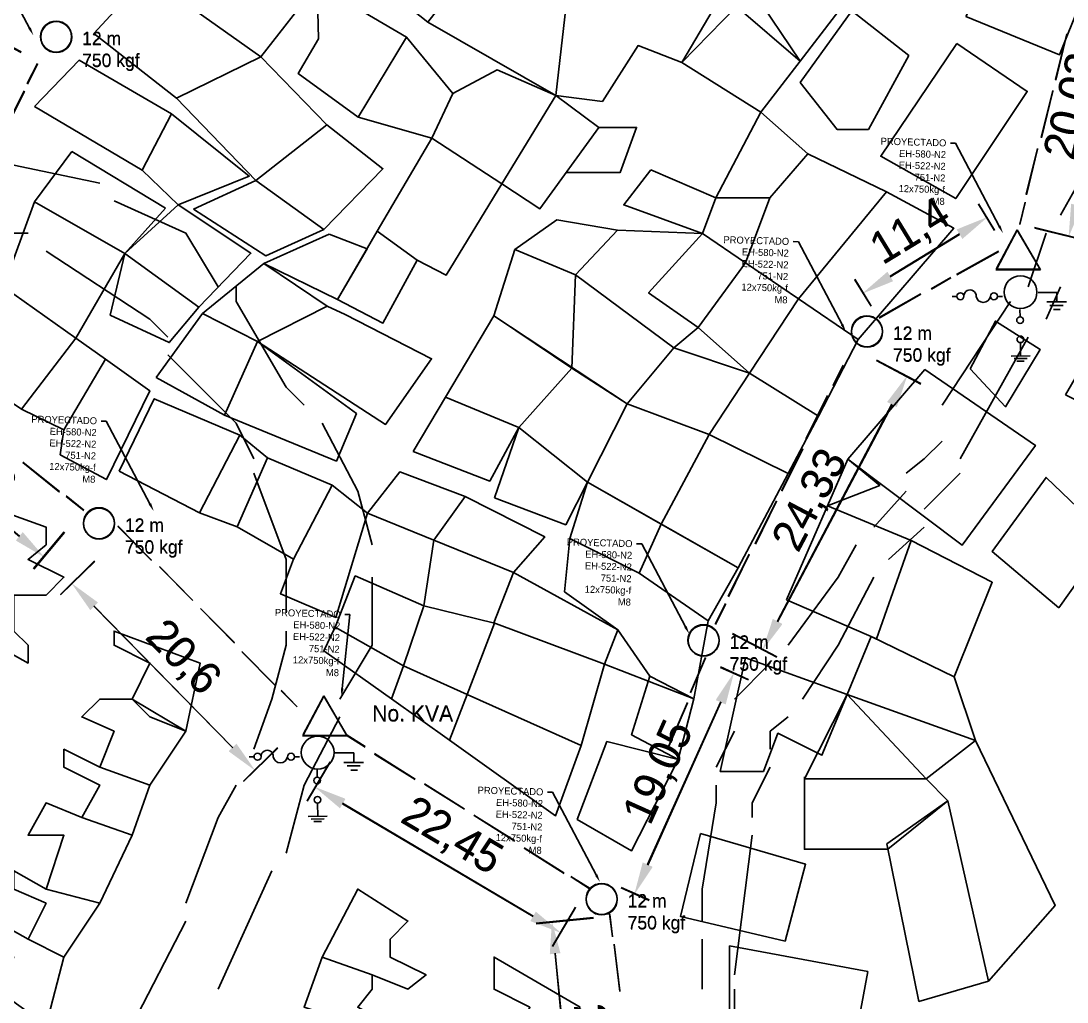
# Model space of a CAD drawing. Header units: millimetres. Extents: x -3588 to 75209, y -3737 to 38254.
# Drawn here: x 6612.4 to 6694.7, y 5811.9 to 5889.1 of the extents above; entities that cross this region are included whole.
import ezdxf
from ezdxf import colors
from ezdxf.entities.mleader import LeaderData, LeaderLine
from ezdxf.math import Vec2, Vec3

# ---------------------------------------------------------------- set-up
doc = ezdxf.new("R2010")
doc.units = ezdxf.units.MM
doc.linetypes.add('CONTINUA', pattern=[0])
doc.layers.add('Mancheta', color=255, linetype='Continuous')
doc.layers.add('P', color=253, linetype='Continuous')
doc.dimstyles.new('ISO-25', dxfattribs={"dimtxt": 2.5, "dimasz": 2.5, "dimexe": 1.25, "dimexo": 0.625, "dimtad": 1, "dimtxsty": 'Standard', "dimcen": 2.5, "dimadec": 0, "dimazin": 0, "dimtfac": 1, "dimtmove": 0, "dimatfit": 3, "dimfxl": 1, "dimarcsym": 0})

# ---------------------------------------------------------------- blocks, each defined once
blk = doc.blocks.new('*D221')
at = {"color": 0, "lineweight": -2, "transparency": 16777216}
for p, q in [((6657.421, 5818.509), (6652.925, 5818.064)), ((6656.069, 5799.001), (6654.415, 5815.7)), ((6659.567, 5796.835), (6655.072, 5796.39))]:
    blk.add_line(p, q, dxfattribs=at)
at = {"color": 0, "transparency": 16777216}
for points in [[(6654.83, 5815.741), (6654.001, 5815.658), (6654.169, 5818.187)], [(6656.484, 5799.042), (6655.654, 5798.96), (6656.315, 5796.513)]]:
    blk.add_solid(points, dxfattribs=at)
at = {"layer": 'Defpoints', "color": 0, "transparency": 16777216}
for p in [(6654.169, 5818.187), (6658.043, 5818.571), (6660.189, 5796.897)]:
    blk.add_point(p, dxfattribs=at)
at = {"color": 0, "transparency": 16777216, "insert": (6657.315, 5807.556), "char_height": 2.5, "attachment_point": 5, "rotation": 275.6555}
blk.add_mtext('21,78', dxfattribs=at)
blk = doc.blocks.new('*D201')
at = {"color": 0, "lineweight": -2, "transparency": 16777216}
for p, q in [((6636.703, 5830.781), (6634.887, 5827.716)), ((6652.69, 5818.618), (6637.675, 5827.517)), ((6656.02, 5819.332), (6654.204, 5816.268))]:
    blk.add_line(p, q, dxfattribs=at)
at = {"color": 0, "transparency": 16777216}
for points in [[(6637.887, 5827.875), (6637.463, 5827.158), (6635.524, 5828.792)], [(6652.903, 5818.976), (6652.478, 5818.259), (6654.841, 5817.343)]]:
    blk.add_solid(points, dxfattribs=at)
at = {"layer": 'Defpoints', "color": 0, "transparency": 16777216}
for p in [(6637.022, 5831.318), (6635.524, 5828.792), (6656.338, 5819.87)]:
    blk.add_point(p, dxfattribs=at)
at = {"color": 0, "transparency": 16777216, "insert": (6646.245, 5824.86), "char_height": 2.5, "attachment_point": 5, "rotation": 329.34584}
blk.add_mtext('22,45', dxfattribs=at)
blk = doc.blocks.new('*D202')
at = {"color": 0, "lineweight": -2, "transparency": 16777216}
for p, q in [((6618.149, 5846.6), (6615.46, 5843.963)), ((6618.103, 5843.053), (6629.023, 5831.917)), ((6632.57, 5831.893), (6629.881, 5829.257))]:
    blk.add_line(p, q, dxfattribs=at)
at = {"color": 0, "transparency": 16777216}
for points in [[(6618.401, 5843.345), (6617.806, 5842.761), (6616.353, 5844.838)], [(6629.321, 5832.209), (6628.726, 5831.625), (6630.773, 5830.132)]]:
    blk.add_solid(points, dxfattribs=at)
at = {"layer": 'Defpoints', "color": 0, "transparency": 16777216}
for p in [(6618.595, 5847.037), (6633.016, 5832.331), (6630.773, 5830.132)]:
    blk.add_point(p, dxfattribs=at)
at = {"color": 0, "transparency": 16777216, "insert": (6625.051, 5838.944), "char_height": 2.5, "attachment_point": 5, "rotation": 314.43855}
blk.add_mtext('20,6', dxfattribs=at)
blk = doc.blocks.new('*D203')
at = {"color": 0, "lineweight": -2, "transparency": 16777216}
for p, q in [((6601.029, 5861.165), (6598.614, 5858.266)), ((6601.335, 5857.626), (6612.228, 5848.554)), ((6615.764, 5848.893), (6613.349, 5845.994))]:
    blk.add_line(p, q, dxfattribs=at)
at = {"color": 0, "transparency": 16777216}
for points in [[(6601.602, 5857.947), (6601.068, 5857.306), (6599.414, 5859.226)], [(6612.495, 5848.875), (6611.961, 5848.234), (6614.149, 5846.955)]]:
    blk.add_solid(points, dxfattribs=at)
at = {"layer": 'Defpoints', "color": 0, "transparency": 16777216}
for p in [(6601.429, 5861.646), (6616.164, 5849.374), (6614.149, 5846.955)]:
    blk.add_point(p, dxfattribs=at)
at = {"color": 0, "transparency": 16777216, "insert": (6608.115, 5854.691), "char_height": 2.5, "attachment_point": 5, "rotation": 320.2117}
blk.add_mtext('19,18', dxfattribs=at)
blk = doc.blocks.new('*D208')
at = {"color": 0, "lineweight": -2, "transparency": 16777216}
for p, q in [((6612.359, 5886.703), (6610.489, 5887.672)), ((6602.018, 5868.601), (6610.449, 5884.877)), ((6601.628, 5865.987), (6599.758, 5866.956))]:
    blk.add_line(p, q, dxfattribs=at)
at = {"color": 0, "transparency": 16777216}
for points in [[(6610.079, 5885.069), (6610.819, 5884.685), (6611.598, 5887.097)], [(6601.648, 5868.793), (6602.387, 5868.409), (6600.868, 5866.381)]]:
    blk.add_solid(points, dxfattribs=at)
at = {"layer": 'Defpoints', "color": 0, "transparency": 16777216}
for p in [(6611.598, 5887.097), (6612.914, 5886.415), (6602.183, 5865.7)]:
    blk.add_point(p, dxfattribs=at)
at = {"color": 0, "transparency": 16777216, "insert": (6604.383, 5877.697), "char_height": 2.5, "attachment_point": 5, "rotation": 62.61553}
blk.add_mtext('23,33', dxfattribs=at)
blk = doc.blocks.new('*D212')
at = {"color": 0, "lineweight": -2, "transparency": 16777216}
for p, q in [((6667.431, 5838.257), (6669.624, 5837.271)), ((6667.459, 5835.503), (6661.698, 5822.685)), ((6659.62, 5820.878), (6661.814, 5819.893))]:
    blk.add_line(p, q, dxfattribs=at)
at = {"color": 0, "transparency": 16777216}
for points in [[(6667.079, 5835.674), (6667.839, 5835.332), (6668.484, 5837.784)], [(6661.318, 5822.856), (6662.078, 5822.515), (6660.673, 5820.405)]]:
    blk.add_solid(points, dxfattribs=at)
at = {"layer": 'Defpoints', "color": 0, "transparency": 16777216}
for p in [(6666.861, 5838.513), (6659.05, 5821.134), (6660.673, 5820.405)]:
    blk.add_point(p, dxfattribs=at)
at = {"color": 0, "transparency": 16777216, "insert": (6662.678, 5829.948), "char_height": 2.5, "attachment_point": 5, "rotation": 65.79988}
blk.add_mtext('19,05', dxfattribs=at)
blk = doc.blocks.new('*D213')
at = {"color": 0, "lineweight": -2, "transparency": 16777216}
for p, q in [((6679.726, 5862.42), (6683.218, 5860.579)), ((6671.932, 5841.846), (6680.947, 5858.95)), ((6668.379, 5840.892), (6671.872, 5839.051))]:
    blk.add_line(p, q, dxfattribs=at)
at = {"color": 0, "transparency": 16777216}
for points in [[(6680.578, 5859.144), (6681.315, 5858.756), (6682.112, 5861.162)], [(6671.563, 5842.04), (6672.3, 5841.651), (6670.766, 5839.634)]]:
    blk.add_solid(points, dxfattribs=at)
at = {"layer": 'Defpoints', "color": 0, "transparency": 16777216}
for p in [(6679.173, 5862.711), (6682.112, 5861.162), (6667.826, 5841.183)]:
    blk.add_point(p, dxfattribs=at)
at = {"color": 0, "transparency": 16777216, "insert": (6674.596, 5851.369), "char_height": 2.5, "attachment_point": 5, "rotation": 62.20801}
blk.add_mtext('24,33', dxfattribs=at)
blk = doc.blocks.new('*D214')
at = {"color": 0, "lineweight": -2, "transparency": 16777216}
for p, q in [((6689.011, 5872.663), (6687.747, 5874.733)), ((6680.804, 5869.029), (6686.265, 5872.364)), ((6679.283, 5866.723), (6678.019, 5868.793))]:
    blk.add_line(p, q, dxfattribs=at)
at = {"color": 0, "transparency": 16777216}
for points in [[(6686.048, 5872.719), (6686.482, 5872.008), (6688.399, 5873.667)], [(6680.587, 5869.385), (6681.021, 5868.674), (6678.671, 5867.726)]]:
    blk.add_solid(points, dxfattribs=at)
at = {"layer": 'Defpoints', "color": 0, "transparency": 16777216}
for p in [(6688.399, 5873.667), (6689.337, 5872.13), (6679.609, 5866.189)]:
    blk.add_point(p, dxfattribs=at)
at = {"color": 0, "transparency": 16777216, "insert": (6682.449, 5872.474), "char_height": 2.5, "attachment_point": 5, "rotation": 31.41037}
blk.add_mtext('11,4', dxfattribs=at)
blk = doc.blocks.new('*D215')
at = {"color": 0, "lineweight": -2, "transparency": 16777216}
for p, q in [((6696.954, 5892.306), (6700.849, 5891.35)), ((6695.459, 5874.636), (6699.039, 5889.22)), ((6692.181, 5872.867), (6696.077, 5871.91))]:
    blk.add_line(p, q, dxfattribs=at)
at = {"color": 0, "transparency": 16777216}
for points in [[(6698.635, 5889.319), (6699.444, 5889.12), (6699.635, 5891.648)], [(6695.055, 5874.736), (6695.864, 5874.537), (6694.863, 5872.208)]]:
    blk.add_solid(points, dxfattribs=at)
at = {"layer": 'Defpoints', "color": 0, "transparency": 16777216}
for p in [(6696.347, 5892.455), (6699.635, 5891.648), (6691.574, 5873.016)]:
    blk.add_point(p, dxfattribs=at)
at = {"color": 0, "transparency": 16777216, "insert": (6695.226, 5882.425), "char_height": 2.5, "attachment_point": 5, "rotation": 76.20738}
blk.add_mtext('20,02', dxfattribs=at)
blk = doc.blocks.new('*D823')
at = {"color": 0, "lineweight": -2, "transparency": 16777216}
for p, q in [((6657.432, 5818.471), (6652.936, 5818.026)), ((6656.08, 5798.963), (6654.427, 5815.661)), ((6659.578, 5796.797), (6655.083, 5796.352))]:
    blk.add_line(p, q, dxfattribs=at)
at = {"color": 0, "transparency": 16777216}
for points in [[(6654.841, 5815.702), (6654.012, 5815.62), (6654.18, 5818.149)], [(6656.495, 5799.004), (6655.666, 5798.922), (6656.327, 5796.475)]]:
    blk.add_solid(points, dxfattribs=at)
at = {"layer": 'Defpoints', "color": 0, "transparency": 16777216}
for p in [(6654.18, 5818.149), (6658.054, 5818.533), (6660.2, 5796.859)]:
    blk.add_point(p, dxfattribs=at)
at = {"color": 0, "transparency": 16777216, "insert": (6657.327, 5807.517), "char_height": 2.5, "attachment_point": 5, "rotation": 275.6555}
blk.add_mtext('21,78', dxfattribs=at)
blk = doc.blocks.new('*D803')
at = {"color": 0, "lineweight": -2, "transparency": 16777216}
for p, q in [((6636.715, 5830.742), (6634.898, 5827.678)), ((6652.701, 5818.58), (6637.686, 5827.479)), ((6656.031, 5819.294), (6654.215, 5816.23))]:
    blk.add_line(p, q, dxfattribs=at)
at = {"color": 0, "transparency": 16777216}
for points in [[(6637.899, 5827.837), (6637.474, 5827.12), (6635.536, 5828.753)], [(6652.914, 5818.938), (6652.489, 5818.221), (6654.852, 5817.305)]]:
    blk.add_solid(points, dxfattribs=at)
at = {"layer": 'Defpoints', "color": 0, "transparency": 16777216}
for p in [(6637.033, 5831.28), (6635.536, 5828.753), (6656.35, 5819.832)]:
    blk.add_point(p, dxfattribs=at)
at = {"color": 0, "transparency": 16777216, "insert": (6646.256, 5824.821), "char_height": 2.5, "attachment_point": 5, "rotation": 329.34584}
blk.add_mtext('22,45', dxfattribs=at)
blk = doc.blocks.new('*D804')
at = {"color": 0, "lineweight": -2, "transparency": 16777216}
for p, q in [((6618.16, 5846.561), (6615.471, 5843.925)), ((6618.114, 5843.015), (6629.034, 5831.879)), ((6632.581, 5831.855), (6629.892, 5829.218))]:
    blk.add_line(p, q, dxfattribs=at)
at = {"color": 0, "transparency": 16777216}
for points in [[(6618.412, 5843.306), (6617.817, 5842.723), (6616.364, 5844.8)], [(6629.332, 5832.17), (6628.737, 5831.587), (6630.785, 5830.094)]]:
    blk.add_solid(points, dxfattribs=at)
at = {"layer": 'Defpoints', "color": 0, "transparency": 16777216}
for p in [(6618.607, 5846.999), (6633.027, 5832.293), (6630.785, 5830.094)]:
    blk.add_point(p, dxfattribs=at)
at = {"color": 0, "transparency": 16777216, "insert": (6625.062, 5838.905), "char_height": 2.5, "attachment_point": 5, "rotation": 314.43855}
blk.add_mtext('20,6', dxfattribs=at)
blk = doc.blocks.new('*D805')
at = {"color": 0, "lineweight": -2, "transparency": 16777216}
for p, q in [((6601.04, 5861.127), (6598.625, 5858.228)), ((6601.346, 5857.588), (6612.239, 5848.516)), ((6615.775, 5848.855), (6613.36, 5845.956))]:
    blk.add_line(p, q, dxfattribs=at)
at = {"color": 0, "transparency": 16777216}
for points in [[(6601.613, 5857.908), (6601.08, 5857.268), (6599.425, 5859.188)], [(6612.506, 5848.836), (6611.973, 5848.196), (6614.16, 5846.916)]]:
    blk.add_solid(points, dxfattribs=at)
at = {"layer": 'Defpoints', "color": 0, "transparency": 16777216}
for p in [(6601.44, 5861.607), (6616.175, 5849.335), (6614.16, 5846.916)]:
    blk.add_point(p, dxfattribs=at)
at = {"color": 0, "transparency": 16777216, "insert": (6608.126, 5854.653), "char_height": 2.5, "attachment_point": 5, "rotation": 320.2117}
blk.add_mtext('19,18', dxfattribs=at)
blk = doc.blocks.new('*D810')
at = {"color": 0, "lineweight": -2, "transparency": 16777216}
for p, q in [((6612.37, 5886.665), (6610.5, 5887.634)), ((6602.029, 5868.563), (6610.46, 5884.839)), ((6601.64, 5865.949), (6599.769, 5866.918))]:
    blk.add_line(p, q, dxfattribs=at)
at = {"color": 0, "transparency": 16777216}
for points in [[(6610.09, 5885.03), (6610.83, 5884.647), (6611.61, 5887.059)], [(6601.659, 5868.754), (6602.399, 5868.371), (6600.879, 5866.343)]]:
    blk.add_solid(points, dxfattribs=at)
at = {"layer": 'Defpoints', "color": 0, "transparency": 16777216}
for p in [(6611.61, 5887.059), (6612.925, 5886.377), (6602.195, 5865.661)]:
    blk.add_point(p, dxfattribs=at)
at = {"color": 0, "transparency": 16777216, "insert": (6604.394, 5877.659), "char_height": 2.5, "attachment_point": 5, "rotation": 62.61553}
blk.add_mtext('23,33', dxfattribs=at)
blk = doc.blocks.new('*D814')
at = {"color": 0, "lineweight": -2, "transparency": 16777216}
for p, q in [((6667.442, 5838.218), (6669.635, 5837.233)), ((6667.47, 5835.465), (6661.709, 5822.647)), ((6659.632, 5820.84), (6661.825, 5819.854))]:
    blk.add_line(p, q, dxfattribs=at)
at = {"color": 0, "transparency": 16777216}
for points in [[(6667.09, 5835.636), (6667.85, 5835.294), (6668.495, 5837.745)], [(6661.329, 5822.818), (6662.09, 5822.476), (6660.685, 5820.367)]]:
    blk.add_solid(points, dxfattribs=at)
at = {"layer": 'Defpoints', "color": 0, "transparency": 16777216}
for p in [(6666.872, 5838.475), (6659.062, 5821.096), (6660.685, 5820.367)]:
    blk.add_point(p, dxfattribs=at)
at = {"color": 0, "transparency": 16777216, "insert": (6662.69, 5829.91), "char_height": 2.5, "attachment_point": 5, "rotation": 65.79988}
blk.add_mtext('19,05', dxfattribs=at)
blk = doc.blocks.new('*D815')
at = {"color": 0, "lineweight": -2, "transparency": 16777216}
for p, q in [((6679.737, 5862.381), (6683.229, 5860.541)), ((6671.943, 5841.807), (6680.958, 5858.912)), ((6668.39, 5840.854), (6671.883, 5839.013))]:
    blk.add_line(p, q, dxfattribs=at)
at = {"color": 0, "transparency": 16777216}
for points in [[(6680.589, 5859.106), (6681.327, 5858.718), (6682.124, 5861.124)], [(6671.574, 5842.002), (6672.311, 5841.613), (6670.777, 5839.596)]]:
    blk.add_solid(points, dxfattribs=at)
at = {"layer": 'Defpoints', "color": 0, "transparency": 16777216}
for p in [(6679.184, 5862.673), (6682.124, 5861.124), (6667.838, 5841.145)]:
    blk.add_point(p, dxfattribs=at)
at = {"color": 0, "transparency": 16777216, "insert": (6674.607, 5851.331), "char_height": 2.5, "attachment_point": 5, "rotation": 62.20801}
blk.add_mtext('24,33', dxfattribs=at)
blk = doc.blocks.new('*D816')
at = {"color": 0, "lineweight": -2, "transparency": 16777216}
for p, q in [((6689.023, 5872.625), (6687.758, 5874.695)), ((6680.815, 5868.991), (6686.276, 5872.325)), ((6679.295, 5866.684), (6678.03, 5868.755))]:
    blk.add_line(p, q, dxfattribs=at)
at = {"color": 0, "transparency": 16777216}
for points in [[(6686.059, 5872.681), (6686.493, 5871.97), (6688.41, 5873.628)], [(6680.598, 5869.346), (6681.033, 5868.635), (6678.682, 5867.688)]]:
    blk.add_solid(points, dxfattribs=at)
at = {"layer": 'Defpoints', "color": 0, "transparency": 16777216}
for p in [(6688.41, 5873.628), (6689.348, 5872.091), (6679.62, 5866.151)]:
    blk.add_point(p, dxfattribs=at)
at = {"color": 0, "transparency": 16777216, "insert": (6682.46, 5872.436), "char_height": 2.5, "attachment_point": 5, "rotation": 31.41037}
blk.add_mtext('11,4', dxfattribs=at)
blk = doc.blocks.new('*D817')
at = {"color": 0, "lineweight": -2, "transparency": 16777216}
for p, q in [((6696.965, 5892.268), (6700.861, 5891.311)), ((6695.471, 5874.598), (6699.051, 5889.181)), ((6692.193, 5872.828), (6696.089, 5871.872))]:
    blk.add_line(p, q, dxfattribs=at)
at = {"color": 0, "transparency": 16777216}
for points in [[(6698.646, 5889.281), (6699.455, 5889.082), (6699.647, 5891.609)], [(6695.066, 5874.697), (6695.875, 5874.499), (6694.875, 5872.17)]]:
    blk.add_solid(points, dxfattribs=at)
at = {"layer": 'Defpoints', "color": 0, "transparency": 16777216}
for p in [(6696.358, 5892.417), (6699.647, 5891.609), (6691.586, 5872.977)]:
    blk.add_point(p, dxfattribs=at)
at = {"color": 0, "transparency": 16777216, "insert": (6695.237, 5882.386), "char_height": 2.5, "attachment_point": 5, "rotation": 76.20738}
blk.add_mtext('20,02', dxfattribs=at)

msp = doc.modelspace()

# ---------------------------------------------------------------- linework, layer by layer
at = {"color": 10}
for p, q in [((6694.709, 5888.128), (6693.827, 5884.526)), ((6694.721, 5888.09), (6693.838, 5884.488)), ((6612.849, 5884.206), (6613.646, 5885.796)), ((6612.86, 5884.167), (6613.658, 5885.758)), ((6610.956, 5880.309), (6612.619, 5883.624)), ((6610.968, 5880.271), (6612.63, 5883.586)), ((6693.603, 5883.65), (6692.703, 5879.978)), ((6693.614, 5883.612), (6692.715, 5879.94)), ((6692.406, 5879.089), (6691.524, 5875.487)), ((6692.417, 5879.05), (6691.535, 5875.448)), ((6691.429, 5874.868), (6691.005, 5873.14)), ((6691.44, 5874.83), (6691.016, 5873.102)), ((6689.18, 5869.642), (6690.806, 5872.697)), ((6689.191, 5869.603), (6690.818, 5872.659)), ((6690.806, 5872.697), (6692.628, 5869.577)), ((6690.818, 5872.659), (6692.639, 5869.538)), ((6686.03, 5869.18), (6689.339, 5871.009)), ((6686.041, 5869.142), (6689.35, 5870.971)), ((6692.628, 5869.577), (6689.127, 5869.577)), ((6692.639, 5869.538), (6689.138, 5869.538)), ((6685.583, 5868.934), (6684.041, 5868.046)), ((6685.594, 5868.896), (6684.052, 5868.008)), ((6683.214, 5867.653), (6679.938, 5865.767)), ((6683.225, 5867.615), (6679.949, 5865.729)), ((6685.675, 5867.446), (6686.06, 5867.446)), ((6689.25, 5867.446), (6689.639, 5867.446)), ((6692.452, 5867.76), (6693.928, 5867.759)), ((6693.928, 5867.759), (6693.929, 5867.024)), ((6693.143, 5867.003), (6694.692, 5867.002)), ((6693.387, 5866.729), (6694.43, 5866.729)), ((6691.025, 5866.406), (6691.031, 5865.829)), ((6693.676, 5866.4), (6694.203, 5866.4)), ((6691.061, 5863.8), (6691.072, 5862.749)), ((6691.818, 5862.757), (6690.324, 5862.741)), ((6691.587, 5862.55), (6690.562, 5862.538)), ((6677.115, 5862.012), (6676.327, 5860.417)), ((6677.126, 5861.974), (6676.338, 5860.379)), ((6691.369, 5862.347), (6690.779, 5862.34)), ((6675.859, 5859.631), (6674.184, 5856.241)), ((6675.87, 5859.593), (6674.195, 5856.203)), ((6673.903, 5855.47), (6672.261, 5852.145)), ((6673.914, 5855.432), (6672.272, 5852.107)), ((6612.491, 5854.384), (6615.388, 5852.069)), ((6612.502, 5854.346), (6615.4, 5852.031)), ((6615.909, 5851.723), (6617.3, 5850.612)), ((6615.921, 5851.685), (6617.311, 5850.574)), ((6671.852, 5851.339), (6670.177, 5847.949)), ((6671.863, 5851.3), (6670.189, 5847.911)), ((6619.979, 5849.364), (6622.634, 5846.673)), ((6619.99, 5849.325), (6622.646, 5846.634)), ((6669.694, 5847.145), (6668.052, 5843.82)), ((6669.706, 5847.107), (6668.063, 5843.782)), ((6623.271, 5846.155), (6625.876, 5843.516)), ((6623.282, 5846.117), (6625.887, 5843.477)), ((6626.505, 5842.866), (6629.161, 5840.175)), ((6626.516, 5842.828), (6629.172, 5840.137)), ((6667.825, 5843.238), (6667.037, 5841.642)), ((6667.836, 5843.199), (6667.048, 5841.604)), ((6629.762, 5839.456), (6632.367, 5836.816)), ((6629.773, 5839.417), (6632.378, 5836.778)), ((6666.252, 5838.999), (6665.075, 5836.241)), ((6666.263, 5838.961), (6665.087, 5836.203)), ((6632.844, 5836.411), (6634.093, 5835.145)), ((6632.855, 5836.373), (6634.105, 5835.106)), ((6634.576, 5832.927), (6636.202, 5835.983)), ((6634.587, 5832.889), (6636.213, 5835.944)), ((6636.202, 5835.983), (6638.024, 5832.862)), ((6636.213, 5835.944), (6638.035, 5832.824)), ((6664.837, 5835.456), (6663.376, 5832.047)), ((6664.848, 5835.418), (6663.387, 5832.009)), ((6638.024, 5832.862), (6634.523, 5832.862)), ((6638.035, 5832.824), (6634.534, 5832.824)), ((6637.955, 5832.923), (6639.46, 5831.974)), ((6637.966, 5832.885), (6639.471, 5831.936)), ((6630.324, 5831.176), (6630.709, 5831.176)), ((6633.899, 5831.176), (6634.287, 5831.176)), ((6637.1, 5831.49), (6638.577, 5831.489)), ((6638.577, 5831.489), (6638.578, 5830.754)), ((6640.194, 5831.427), (6643.392, 5829.412)), ((6640.205, 5831.389), (6643.403, 5829.374)), ((6637.791, 5830.733), (6639.34, 5830.732)), ((6638.035, 5830.459), (6639.079, 5830.459)), ((6635.674, 5830.136), (6635.68, 5829.559)), ((6638.325, 5830.13), (6638.852, 5830.13)), ((6644.13, 5829.053), (6647.268, 5827.076)), ((6644.141, 5829.015), (6647.279, 5827.038)), ((6635.71, 5827.53), (6635.721, 5826.48)), ((6636.467, 5826.488), (6634.972, 5826.471)), ((6636.236, 5826.28), (6635.211, 5826.269)), ((6648.028, 5826.586), (6651.227, 5824.571)), ((6648.039, 5826.548), (6651.238, 5824.533)), ((6636.018, 5826.077), (6635.427, 5826.071)), ((6651.976, 5824.008), (6655.114, 5822.03)), ((6651.987, 5823.969), (6655.125, 5821.992)), ((6655.67, 5821.745), (6657.175, 5820.796)), ((6655.681, 5821.706), (6657.187, 5820.758)), ((6658.931, 5817.028), (6658.713, 5818.793)), ((6658.942, 5816.989), (6658.724, 5818.755)), ((6659.516, 5812.735), (6659.062, 5816.416)), ((6659.527, 5812.697), (6659.073, 5816.378))]:
    msp.add_line(p, q, dxfattribs=at)
at = {"color": 3}
for p, q in [((6613.425, 5874.902), (6616.365, 5878.862)), ((6616.365, 5878.862), (6623.737, 5874.391)), ((6623.737, 5874.391), (6620.541, 5870.815)), ((6622.994, 5861.043), (6626.661, 5866.082)), ((6630.976, 5863.886), (6628.391, 5858.09)), ((6628.391, 5858.09), (6622.994, 5861.043))]:
    msp.add_line(p, q, dxfattribs=at)
for p, q in [((6620.541, 5870.815), (6613.425, 5874.902)), ((6626.661, 5866.082), (6630.976, 5863.886))]:
    msp.add_line(p, q)
for points in [[(6642.521, 5895.787), (6640.249, 5892.344), (6644.399, 5889.056), (6650.342, 5896.679), (6645.13, 5899.74)], [(6622.272, 5892.683), (6631.239, 5886.302), (6635.68, 5892.007), (6626.121, 5897.628), (6622.272, 5892.683)], [(6618.085, 5888.161), (6624.598, 5883.048), (6631.239, 5886.302), (6622.272, 5892.683), (6618.085, 5888.161)], [(6635.68, 5892.007), (6642.715, 5887.871), (6638.914, 5881.554), (6634.196, 5884.994), (6635.79, 5887.733), (6635.68, 5892.007)], [(6631.239, 5886.302), (6636.447, 5880.953), (6630.839, 5876.573), (6624.598, 5883.048)], [(6613.432, 5882.414), (6616.943, 5886.048), (6624.218, 5881.822), (6621.891, 5877.384), (6613.432, 5882.414)], [(6624.218, 5881.822), (6630.336, 5876.924), (6624.723, 5874.648), (6621.891, 5877.384)], [(6636.447, 5880.953), (6640.855, 5877.501), (6636.203, 5872.722)], [(6625.947, 5874.318), (6630.839, 5876.573), (6636.203, 5872.722), (6631.628, 5870.627), (6625.947, 5874.318)], [(6610.975, 5868.206), (6613.425, 5874.902), (6620.541, 5870.815), (6616.686, 5864.146), (6610.975, 5868.206), (6606.582, 5862.5), (6612.403, 5858.55), (6616.686, 5864.146)], [(6624.723, 5874.648), (6630.462, 5870.842), (6626.355, 5866.59), (6620.541, 5870.815), (6624.723, 5874.648)], [(6619.37, 5865.969), (6624.027, 5863.798), (6626.355, 5866.59), (6620.541, 5870.815), (6619.37, 5865.969)], [(6631.481, 5870.038), (6636.47, 5866.662), (6630.976, 5863.886), (6626.661, 5866.082), (6631.481, 5870.038)], [(6616.686, 5864.146), (6619.021, 5862.486), (6615.736, 5856.925), (6612.403, 5858.55)], [(6619.021, 5862.486), (6622.496, 5860.016), (6619.091, 5853.006), (6615.431, 5854.966), (6615.736, 5856.925)]]:
    msp.add_lwpolyline(points, dxfattribs=at)
at = {"color": 5}
for points in [[(6674.781, 5897.053), (6679.008, 5892.918), (6673.724, 5885.967), (6669.97, 5891.568), (6674.781, 5897.053)], [(6650.342, 5896.679), (6655.495, 5892.262), (6654.485, 5883.268), (6644.399, 5889.056)], [(6655.495, 5892.262), (6658.139, 5896.173), (6667.208, 5890.63), (6664.391, 5885.879), (6660.956, 5887.199), (6658.139, 5882.8), (6654.485, 5883.268)], [(6668.705, 5890.278), (6673.724, 5885.967), (6670.616, 5881.968), (6664.391, 5885.879), (6668.705, 5890.278)], [(6642.715, 5887.871), (6646.376, 5883.424), (6644.7, 5879.911), (6638.914, 5881.554)], [(6650.233, 5876.302), (6654.485, 5883.268), (6649.86, 5885.28), (6646.376, 5883.424)], [(6650.233, 5876.302), (6653.223, 5874.352), (6657.872, 5880.755), (6654.485, 5883.268)], [(6667.071, 5875.199), (6671.325, 5875.199), (6674.318, 5878.662), (6670.616, 5881.968), (6667.071, 5875.199)], [(6657.872, 5880.755), (6660.83, 5880.755), (6659.532, 5877.2), (6655.291, 5877.2)], [(6640.417, 5872.576), (6644.7, 5879.911), (6650.233, 5876.302), (6645.837, 5869.102), (6643.555, 5870.302)], [(6674.318, 5878.662), (6680.513, 5875.667), (6673.591, 5867.241), (6669.401, 5870.098), (6671.325, 5875.199)], [(6661.951, 5877.403), (6659.824, 5874.648), (6666.025, 5872.4), (6667.071, 5875.199), (6661.951, 5877.403)], [(6680.513, 5875.667), (6685.808, 5872.805), (6678.279, 5864.045)], [(6651.253, 5871.126), (6654.562, 5873.461), (6659.343, 5872.659)], [(6636.632, 5872.352), (6631.481, 5870.038), (6637.28, 5867.201), (6639.608, 5871.189), (6636.632, 5872.352)], [(6640.417, 5872.576), (6643.555, 5870.302), (6640.865, 5865.341), (6637.28, 5867.201), (6640.417, 5872.576)], [(6649.595, 5865.913), (6651.253, 5871.126), (6656.014, 5869.153), (6655.748, 5861.79), (6660.097, 5858.975), (6663.764, 5863.382), (6656.014, 5869.153), (6663.764, 5863.382), (6669.732, 5861.395), (6666.549, 5856.572), (6672.772, 5853.499), (6675.158, 5858.018), (6669.732, 5861.395), (6673.591, 5867.241), (6678.279, 5864.045), (6675.158, 5858.018), (6669.732, 5861.395), (6673.591, 5867.241), (6669.401, 5870.098), (6665.68, 5865.002), (6669.732, 5861.395), (6665.68, 5865.002), (6669.401, 5870.098), (6666.025, 5872.4), (6661.774, 5867.726), (6665.68, 5865.002), (6663.764, 5863.382), (6656.014, 5869.153), (6659.343, 5872.659), (6666.025, 5872.4)], [(6637.885, 5866.005), (6644.695, 5862.528), (6641.066, 5857.363), (6630.976, 5863.886), (6636.47, 5866.662), (6637.885, 5866.005)], [(6649.883, 5865.72), (6655.748, 5861.79), (6651.554, 5857.115), (6645.788, 5859.499), (6649.595, 5865.913), (6660.097, 5858.975)], [(6628.391, 5858.09), (6637.198, 5854.475), (6638.772, 5858.211), (6630.976, 5863.886)], [(6620.097, 5853.664), (6626.423, 5850.397), (6629.602, 5856.505), (6622.847, 5859.375), (6620.097, 5853.664)], [(6643.253, 5855.228), (6649.268, 5852.893), (6651.554, 5857.115), (6645.788, 5859.499), (6643.253, 5855.228)], [(6626.423, 5850.397), (6629.384, 5849.291), (6631.766, 5854.731), (6629.602, 5856.505)], [(6631.766, 5854.731), (6636.87, 5852.578), (6633.808, 5846.741), (6629.384, 5849.291)], [(6639.649, 5850.368), (6642.197, 5853.632), (6647.343, 5851.666), (6644.871, 5848.238)], [(6633.808, 5846.741), (6632.787, 5844.021), (6637.154, 5842.151), (6639.649, 5850.368), (6636.87, 5852.578)], [(6647.343, 5851.666), (6653.599, 5848.49), (6651.145, 5845.68)], [(6639.649, 5850.368), (6644.871, 5848.238), (6644.094, 5843.076)], [(6644.871, 5848.238), (6651.145, 5845.68), (6649.589, 5841.718)], [(6637.099, 5841.378), (6642.48, 5838.35), (6644.094, 5843.076), (6638.685, 5845.425), (6637.099, 5841.378)], [(6642.48, 5838.35), (6647.493, 5836.086), (6649.658, 5841.692), (6644.094, 5843.076)], [(6637.099, 5841.378), (6636.204, 5839.518), (6641.533, 5835.727), (6642.48, 5838.35), (6641.533, 5835.727), (6646.1, 5832.479), (6647.493, 5836.086), (6646.1, 5832.479), (6654.461, 5826.531), (6656.471, 5832.068)]]:
    msp.add_lwpolyline(points, dxfattribs=at)
at = {"color": 4}
for points in [[(6686.772, 5889.49), (6694.132, 5886.464), (6697.393, 5894.61), (6691.104, 5897.635), (6686.772, 5889.49)], [(6673.724, 5884.295), (6676.63, 5880.6), (6679.096, 5880.6), (6682.266, 5886.407), (6677.775, 5889.926), (6673.724, 5884.295)], [(6686.052, 5887.375), (6680.064, 5878.489), (6685.964, 5875.145), (6691.6, 5883.592), (6686.052, 5887.375)], [(6666.549, 5856.572), (6672.772, 5853.499), (6668.84, 5846.054), (6656.961, 5852.806), (6660.097, 5858.975), (6666.549, 5856.572)], [(6649.653, 5851.58), (6655.254, 5849.448), (6656.961, 5852.806), (6651.554, 5857.115), (6649.653, 5851.58)], [(6662.774, 5849.501), (6666.549, 5856.572)], [(6655.574, 5848.382), (6656.961, 5852.806), (6662.774, 5849.501), (6661.05, 5845.633), (6655.574, 5848.382)], [(6662.774, 5849.501), (6668.84, 5846.054), (6666.463, 5841.887)], [(6655.574, 5848.382), (6655.15, 5844.172), (6659.35, 5841.181), (6661.891, 5837.532)], [(6651.145, 5845.68), (6659.35, 5841.181), (6658.312, 5838.463)], [(6661.05, 5845.633), (6666.463, 5841.887), (6665.343, 5835.734), (6658.312, 5838.463)], [(6647.493, 5836.086), (6656.471, 5832.068), (6658.312, 5838.463), (6649.589, 5841.718)], [(6661.891, 5837.532), (6660.445, 5832.904), (6664.104, 5830.951), (6665.343, 5835.734), (6661.891, 5837.532)], [(6658.485, 5832.373), (6656.163, 5826.235), (6660.433, 5823.765), (6664.104, 5830.951), (6658.485, 5832.373)]]:
    msp.add_lwpolyline(points, dxfattribs=at)
at = {"color": 200}
for points in [[(6694.6, 5859.686), (6698.285, 5866.026), (6705.04, 5862.652), (6702.276, 5855.902), (6694.6, 5859.686)], [(6687.091, 5861.743), (6689.091, 5865.5), (6692.612, 5863.262), (6689.892, 5858.745), (6687.091, 5861.743)], [(6677.46, 5854.63), (6686.466, 5847.837), (6692.246, 5855.706), (6683.544, 5861.672), (6677.46, 5854.63)], [(6694.085, 5842.909), (6698.017, 5848.451), (6693.076, 5853.186), (6688.841, 5847.343), (6694.085, 5842.909)], [(6672.632, 5843.534), (6679.728, 5840.472), (6682.47, 5848.208), (6675.857, 5850.948), (6672.632, 5843.534)], [(6685.851, 5837.466), (6688.841, 5844.924), (6682.47, 5848.208)], [(6687.518, 5832.462), (6677.407, 5836.092), (6679.296, 5840.659), (6685.851, 5837.466), (6687.518, 5832.462)], [(6669.409, 5838.969), (6667.425, 5830.018), (6670.817, 5830.018), (6671.968, 5833.023), (6675.424, 5831.297), (6677.407, 5836.092), (6669.409, 5838.969)], [(6674.056, 5829.603), (6674.056, 5823.884), (6680.617, 5823.884), (6685.338, 5827.715), (6683.649, 5829.442), (6674.056, 5829.442), (6677.407, 5836.092), (6683.649, 5829.442), (6687.518, 5832.462), (6693.796, 5819.455), (6688.543, 5813.503)], [(6680.53, 5824.312), (6683.067, 5811.902), (6688.543, 5813.503), (6685.338, 5827.715), (6680.53, 5824.312)], [(6665.86, 5825.136), (6674.144, 5822.713), (6672.528, 5816.657), (6664.291, 5818.601), (6665.86, 5825.136)], [(6668.149, 5816.269), (6679.034, 5814.249), (6678.155, 5809.45), (6668.142, 5811.005), (6668.149, 5816.269)]]:
    msp.add_lwpolyline(points, dxfattribs=at)
msp.add_lwpolyline([(6675.857, 5850.948), (6677.46, 5854.63), (6679.987, 5852.533), (6675.857, 5850.948)])
at = {"color": 10}
for centre, radius in [((6615.121, 5887.912), 1.222), ((6615.132, 5887.873), 1.222), ((6691.07, 5867.775), 1.294), ((6686.336, 5867.453), 0.276), ((6688.974, 5867.449), 0.276), ((6678.973, 5864.698), 1.222), ((6678.984, 5864.66), 1.222), ((6691.031, 5865.565), 0.263), ((6691.055, 5864.059), 0.26), ((6618.493, 5849.576), 1.222), ((6618.504, 5849.538), 1.222), ((6666.105, 5840.36), 1.222), ((6666.116, 5840.322), 1.222), ((6635.719, 5831.505), 1.294), ((6630.985, 5831.183), 0.276), ((6633.623, 5831.179), 0.276), ((6635.68, 5829.296), 0.263), ((6635.704, 5827.79), 0.26), ((6658.077, 5819.976), 1.222), ((6658.088, 5819.938), 1.222)]:
    msp.add_circle(centre, radius, dxfattribs=at)
for centre, radius, start, end in [((6687.093, 5867.474), 0.481, 356.0473, 179.98075), ((6688.135, 5867.54), 0.571, 190.00363, 350.3175), ((6631.741, 5831.205), 0.481, 356.0473, 179.98075), ((6632.783, 5831.271), 0.571, 190.00363, 350.3175)]:
    msp.add_arc(centre, radius, start, end, dxfattribs=at)
at = {"layer": 'P'}
for points in [[(6618.556, 5876.367), (6611.786, 5877.791), (6607.561, 5879.2)], [(6694.221, 5873.839), (6695.629, 5876.367)], [(6627.886, 5868.189), (6625.341, 5872.414), (6619.692, 5874.959)], [(6612.922, 5872.414), (6603.608, 5872.414)], [(6691.676, 5868.189), (6693.085, 5872.414)], [(6623.933, 5864.236), (6622.508, 5865.645), (6614.331, 5871.006)], [(6634.655, 5858.875), (6633.247, 5860.283), (6629.294, 5867.053), (6629.294, 5868.189)], [(6694.221, 5868.189), (6693.085, 5865.645)], [(6684.907, 5858.875), (6690.268, 5867.053)], [(6691.676, 5864.236), (6686.315, 5854.634)], [(6630.702, 5854.634), (6629.294, 5857.467), (6623.933, 5862.828)], [(6640.017, 5847.865), (6638.88, 5852.089), (6636.064, 5857.467)], [(6682.074, 5853.514), (6683.483, 5854.634), (6684.907, 5856.042)], [(6633.247, 5842.503), (6633.247, 5846.728), (6630.702, 5853.514)], [(6686.315, 5853.514), (6683.483, 5850.681)], [(6679.53, 5849.273), (6682.074, 5852.089)], [(6614.331, 5847.865), (6612.922, 5846.728), (6615.739, 5845.32), (6614.331, 5843.912), (6611.786, 5843.912), (6608.969, 5846.728), (6610.378, 5850.681), (6614.331, 5849.273), (6614.331, 5847.865)], [(6683.483, 5849.273), (6680.666, 5846.728)], [(6672.76, 5839.959), (6676.713, 5845.32), (6678.121, 5847.865)], [(6611.786, 5842.503), (6611.786, 5841.079), (6612.922, 5839.959), (6612.922, 5838.55), (6610.378, 5839.959), (6606.137, 5841.079), (6608.969, 5846.728), (6611.786, 5843.912), (6611.786, 5842.503)], [(6637.472, 5835.718), (6640.017, 5839.959), (6640.017, 5845.32)], [(6679.53, 5845.32), (6676.713, 5839.959), (6673.896, 5835.718)], [(6622.508, 5834.309), (6621.1, 5835.718), (6622.508, 5838.55), (6619.692, 5839.959), (6619.692, 5841.079), (6626.461, 5838.55), (6625.341, 5833.189), (6622.508, 5834.309)], [(6630.702, 5831.765), (6632.111, 5835.718), (6633.247, 5839.959), (6633.247, 5841.079)], [(6668.535, 5835.718), (6671.352, 5838.55)], [(6621.1, 5835.718), (6625.341, 5833.189), (6622.508, 5828.948), (6618.556, 5830.356), (6619.692, 5833.189), (6617.147, 5834.309), (6618.556, 5835.718), (6621.1, 5835.718)], [(6633.247, 5823.587), (6634.655, 5828.948), (6637.472, 5834.309)], [(6672.76, 5834.309), (6671.352, 5833.189), (6671.352, 5831.765)], [(6667.111, 5830.356), (6668.535, 5833.189)], [(6618.556, 5830.356), (6622.508, 5828.948), (6621.1, 5824.995), (6617.147, 5826.404), (6618.556, 5828.948), (6615.739, 5830.356), (6615.739, 5831.765), (6618.556, 5830.356)], [(6671.352, 5830.356), (6669.943, 5827.54), (6669.943, 5826.404)], [(6625.341, 5819.634), (6627.886, 5826.404), (6629.294, 5828.948)], [(6665.991, 5818.226), (6665.991, 5820.754), (6667.111, 5827.54), (6667.111, 5828.948)], [(6617.147, 5826.404), (6621.1, 5824.995), (6618.556, 5819.634), (6614.331, 5820.754), (6615.739, 5824.995), (6612.922, 5824.995), (6614.331, 5827.54), (6617.147, 5826.404)], [(6669.943, 5824.995), (6668.535, 5813.985)], [(6614.331, 5820.754), (6618.556, 5819.634), (6615.739, 5815.393), (6612.922, 5816.817), (6614.331, 5819.634), (6611.786, 5820.754), (6611.786, 5822.179), (6614.331, 5820.754)], [(6627.886, 5812.864), (6632.111, 5822.179)], [(6641.425, 5816.817), (6641.425, 5815.393), (6644.257, 5813.985), (6642.833, 5812.864), (6640.017, 5813.985), (6636.064, 5815.393), (6638.88, 5820.754), (6642.833, 5818.226), (6641.425, 5816.817)], [(6612.922, 5816.817), (6615.739, 5815.393), (6614.331, 5810.032), (6610.378, 5812.864), (6611.786, 5815.393), (6608.969, 5816.817), (6610.378, 5818.226), (6612.922, 5816.817)], [(6619.692, 5808.623), (6621.1, 5810.032), (6625.341, 5818.226)], [(6665.991, 5812.864), (6665.991, 5816.817)], [(6640.017, 5812.864), (6638.88, 5811.44), (6641.425, 5810.032), (6640.017, 5808.623), (6638.88, 5810.032), (6634.655, 5811.44), (6636.064, 5815.393), (6640.017, 5813.985), (6640.017, 5812.864)], [(6654.98, 5810.032), (6654.98, 5807.215), (6651.027, 5808.623), (6652.435, 5811.44), (6649.619, 5812.864), (6649.619, 5815.393), (6656.388, 5811.44), (6654.98, 5810.032)], [(6668.535, 5812.864), (6668.535, 5808.623)]]:
    msp.add_lwpolyline(points, dxfattribs=at)

# ---------------------------------------------------------------- texts
at = {"color": 10, "attachment_point": 1}
for s, width, gutter_width, insert, char_height in [('12 m^J750 kgf ', 21.10344, 5.166, (6617.168, 5888.296), 1.03321), ('12 m^J750 kgf ', 21.10344, 5.166, (6617.18, 5888.258), 1.03321), ('12 m^J750 kgf ', 21.10344, 5.166, (6681.021, 5865.083), 1.03321), ('12 m^J750 kgf ', 21.10344, 5.166, (6681.032, 5865.044), 1.03321), ('12 m^J750 kgf ', 21.10344, 5.166, (6620.54, 5849.96), 1.03321), ('12 m^J750 kgf ', 21.10344, 5.166, (6620.552, 5849.922), 1.03321), ('12 m^J750 kgf ', 21.10344, 5.166, (6668.153, 5840.745), 1.03321), ('12 m^J750 kgf ', 21.10344, 5.166, (6668.164, 5840.706), 1.03321), ('No. KVA', 17.75852, 6.215, (6640.01, 5835.228), 1.243), ('No. KVA', 17.75852, 6.215, (6640.021, 5835.19), 1.243), ('12 m^J750 kgf ', 21.10344, 5.166, (6660.125, 5820.36), 1.03321), ('12 m^J750 kgf ', 21.10344, 5.166, (6660.136, 5820.322), 1.03321)]:
    msp.add_mtext_dynamic_manual_height_columns(s, width=width, gutter_width=gutter_width, heights=[0], dxfattribs=dict(at, insert=insert, char_height=char_height))

# ---------------------------------------------------------------- dimensions: what is measured, and where the dimension line sits
at = {"color": 1}
for p1, p2, distance, picture, middle in [((6691.574, 5873.016), (6696.347, 5892.455), -3.387, '*D215', (6695.226, 5882.425)), ((6691.586, 5872.977), (6696.358, 5892.417), -3.387, '*D817', (6695.237, 5882.386)), ((6602.183, 5865.7), (6612.914, 5886.415), 1.482, '*D208', (6604.383, 5877.697)), ((6602.195, 5865.661), (6612.925, 5886.377), 1.482, '*D810', (6604.394, 5877.659)), ((6679.609, 5866.189), (6689.337, 5872.13), 1.801, '*D214', (6682.449, 5872.474)), ((6679.62, 5866.151), (6689.348, 5872.091), 1.801, '*D816', (6682.46, 5872.436)), ((6667.82626, 5841.18335), (6679.17276, 5862.71118), -3.3229, '*D213', (6674.59609, 5851.3693)), ((6667.838, 5841.145), (6679.184, 5862.673), -3.323, '*D815', (6674.607, 5851.331)), ((6601.429, 5861.646), (6616.164, 5849.374), -3.148, '*D203', (6608.115, 5854.691)), ((6601.44, 5861.607), (6616.175, 5849.335), -3.148, '*D805', (6608.126, 5854.653)), ((6618.595, 5847.037), (6633.016, 5832.331), -3.141, '*D202', (6625.051, 5838.944)), ((6618.607, 5846.999), (6633.027, 5832.293), -3.141, '*D804', (6625.062, 5838.905)), ((6666.861, 5838.513), (6659.05, 5821.134), 1.779, '*D212', (6662.678, 5829.948)), ((6666.872, 5838.475), (6659.062, 5821.096), 1.779, '*D814', (6662.69, 5829.91)), ((6656.338, 5819.87), (6637.022, 5831.318), 2.937, '*D201', (6646.245, 5824.86)), ((6656.35, 5819.832), (6637.033, 5831.28), 2.937, '*D803', (6646.256, 5824.821)), ((6660.189, 5796.897), (6658.043, 5818.571), 3.893, '*D221', (6657.315, 5807.556)), ((6660.2, 5796.859), (6658.054, 5818.533), 3.893, '*D823', (6657.327, 5807.517))]:
    dim = msp.add_aligned_dim(p1=p1, p2=p2, distance=distance, dimstyle='ISO-25', dxfattribs=at)
    dim.commit()
    dim.dimension.update_dxf_attribs({"geometry": picture, "text_midpoint": middle})

# ---------------------------------------------------------------- leaders
at = {"layer": 'Mancheta', "color": 1, "linetype": 'CONTINUA'}
ml = msp.add_multileader_mtext('Standard', dxfattribs=at)
ml.set_content('PROYECTADO\\PEH-580-N2\\PEH-522-N2\\P751-N2    \\P12x750kg-f\\PM8', color=1)
ml.set_leader_properties()
ml.build(insert=Vec2(0, 0))
ml.multileader.update_dxf_attribs({"arrow_head_size": 0.648})
ctx = ml.context
ctx.base_point, ctx.char_height, ctx.arrow_head_size, ctx.landing_gap_size, ctx.plane_origin, ctx.plane_x_axis, ctx.plane_y_axis = Vec3(6603.2, 5895.275), 0.5529, 0.648, 0.324, Vec3(6611.033, 5903.862), Vec3(0.999611, -0.027885), Vec3(0.027885, 0.999611)
ctx.text_align_type = 2
notes = []
notes.append((ctx, [(0, (1, 1, 0), (6609.591, 5895.096), (-0.999611, 0.027885), 0.401, [(0, [(6613.334, 5888.007)], 0, [])])]))
ctx.mtext.insert, ctx.mtext.text_direction, ctx.mtext.rotation, ctx.mtext.width, ctx.mtext.alignment, ctx.mtext.flow_direction = Vec3(6608.874, 5895.398), Vec3(0.999611, -0.027885), 6.255297, 5.37864, 3, 5
ml = msp.add_multileader_mtext('Standard', dxfattribs=at)
ml.set_content('PROYECTADO\\PEH-580-N2\\PEH-522-N2\\P751-N2    \\P12x750kg-f\\PM8', color=1)
ml.set_leader_properties()
ml.build(insert=Vec2(0, 0))
ml.multileader.update_dxf_attribs({"arrow_head_size": 0.648})
ctx = ml.context
ctx.base_point, ctx.char_height, ctx.arrow_head_size, ctx.landing_gap_size, ctx.plane_origin, ctx.plane_x_axis, ctx.plane_y_axis = Vec3(6679.562, 5879.682), 0.5529, 0.648, 0.324, Vec3(6687.395, 5888.269), Vec3(0.999611, -0.027885), Vec3(0.027885, 0.999611)
ctx.text_align_type = 2
notes.append((ctx, [(0, (1, 1, 0), (6685.954, 5879.503), (-0.999611, 0.027885), 0.401, [(0, [(6689.697, 5872.414)], 0, [])])]))
ctx.mtext.insert, ctx.mtext.text_direction, ctx.mtext.rotation, ctx.mtext.width, ctx.mtext.alignment, ctx.mtext.flow_direction = Vec3(6685.236, 5879.805), Vec3(0.999611, -0.027885), 6.255297, 5.37864, 3, 5
ml = msp.add_multileader_mtext('Standard', dxfattribs=at)
ml.set_content('PROYECTADO\\PEH-580-N2\\PEH-522-N2\\P751-N2    \\P12x750kg-f\\PM8', color=1)
ml.set_leader_properties()
ml.build(insert=Vec2(0, 0))
ml.multileader.update_dxf_attribs({"arrow_head_size": 0.648})
ctx = ml.context
ctx.base_point, ctx.char_height, ctx.arrow_head_size, ctx.landing_gap_size, ctx.plane_origin, ctx.plane_x_axis, ctx.plane_y_axis = Vec3(6667.183, 5871.923), 0.5529, 0.648, 0.324, Vec3(6675.017, 5880.51), Vec3(0.999611, -0.027885), Vec3(0.027885, 0.999611)
ctx.text_align_type = 2
notes.append((ctx, [(0, (1, 1, 0), (6673.575, 5871.744), (-0.999611, 0.027885), 0.401, [(0, [(6677.318, 5864.655)], 0, [])])]))
ctx.mtext.insert, ctx.mtext.text_direction, ctx.mtext.rotation, ctx.mtext.width, ctx.mtext.alignment, ctx.mtext.flow_direction = Vec3(6672.858, 5872.046), Vec3(0.999611, -0.027885), 6.255297, 5.37864, 3, 5
ml = msp.add_multileader_mtext('Standard', dxfattribs=at)
ml.set_content('PROYECTADO\\PEH-580-N2\\PEH-522-N2\\P751-N2    \\P12x750kg-f\\PM8', color=1)
ml.set_leader_properties()
ml.build(insert=Vec2(0, 0))
ml.multileader.update_dxf_attribs({"arrow_head_size": 0.648})
ctx = ml.context
ctx.base_point, ctx.char_height, ctx.arrow_head_size, ctx.landing_gap_size, ctx.plane_origin, ctx.plane_x_axis, ctx.plane_y_axis = Vec3(6612.678, 5857.792), 0.5529, 0.648, 0.324, Vec3(6620.512, 5866.379), Vec3(0.999611, -0.027885), Vec3(0.027885, 0.999611)
ctx.text_align_type = 2
notes.append((ctx, [(0, (1, 1, 0), (6619.07, 5857.613), (-0.999611, 0.027885), 0.401, [(0, [(6622.813, 5850.524)], 0, [])])]))
ctx.mtext.insert, ctx.mtext.text_direction, ctx.mtext.rotation, ctx.mtext.width, ctx.mtext.alignment, ctx.mtext.flow_direction = Vec3(6618.352, 5857.915), Vec3(0.999611, -0.027885), 6.255297, 5.37864, 3, 5
ml = msp.add_multileader_mtext('Standard', dxfattribs=at)
ml.set_content('PROYECTADO\\PEH-580-N2\\PEH-522-N2\\P751-N2    \\P12x750kg-f\\PM8', color=1)
ml.set_leader_properties()
ml.build(insert=Vec2(0, 0))
ml.multileader.update_dxf_attribs({"arrow_head_size": 0.648})
ctx = ml.context
ctx.base_point, ctx.char_height, ctx.arrow_head_size, ctx.landing_gap_size, ctx.plane_origin, ctx.plane_x_axis, ctx.plane_y_axis = Vec3(6654.846, 5848.116), 0.5529, 0.648, 0.324, Vec3(6662.68, 5856.703), Vec3(0.999611, -0.027885), Vec3(0.027885, 0.999611)
ctx.text_align_type = 2
notes.append((ctx, [(0, (1, 1, 0), (6661.238, 5847.938), (-0.999611, 0.027885), 0.401, [(0, [(6664.981, 5840.848)], 0, [])])]))
ctx.mtext.insert, ctx.mtext.text_direction, ctx.mtext.rotation, ctx.mtext.width, ctx.mtext.alignment, ctx.mtext.flow_direction = Vec3(6660.521, 5848.239), Vec3(0.999611, -0.027885), 6.255297, 5.37864, 3, 5
ml = msp.add_multileader_mtext('Standard', dxfattribs=at)
ml.set_content('PROYECTADO\\PEH-580-N2\\PEH-522-N2\\P751-N2    \\P12x750kg-f\\PM8', color=1)
ml.set_leader_properties()
ml.build(insert=Vec2(0, 0))
ml.multileader.update_dxf_attribs({"arrow_head_size": 0.648})
ctx = ml.context
ctx.base_point, ctx.char_height, ctx.arrow_head_size, ctx.landing_gap_size, ctx.plane_origin, ctx.plane_x_axis, ctx.plane_y_axis = Vec3(6631.86, 5842.556), 0.5529, 0.648, 0.324, Vec3(6635.29, 5851.761), Vec3(0.999611, -0.027885), Vec3(0.027885, 0.999611)
ctx.text_align_type = 2
notes.append((ctx, [(0, (1, 1, 0), (6638.252, 5842.378), (-0.999611, 0.027885), 0.401, [(0, [(6637.591, 5835.906)], 0, [])])]))
ctx.mtext.insert, ctx.mtext.text_direction, ctx.mtext.rotation, ctx.mtext.alignment, ctx.mtext.flow_direction = Vec3(6637.535, 5842.679), Vec3(0.999611, -0.027885), 6.255297, 3, 5
ml = msp.add_multileader_mtext('Standard', dxfattribs=at)
ml.set_content('PROYECTADO\\PEH-580-N2\\PEH-522-N2\\P751-N2    \\P12x750kg-f\\PM8', color=1)
ml.set_leader_properties()
ml.build(insert=Vec2(0, 0))
ml.multileader.update_dxf_attribs({"arrow_head_size": 0.648})
ctx = ml.context
ctx.base_point, ctx.char_height, ctx.arrow_head_size, ctx.landing_gap_size, ctx.plane_origin, ctx.plane_x_axis, ctx.plane_y_axis = Vec3(6647.825, 5828.558), 0.5529, 0.648, 0.324, Vec3(6655.659, 5837.146), Vec3(0.999611, -0.027885), Vec3(0.027885, 0.999611)
ctx.text_align_type = 2
notes.append((ctx, [(0, (1, 1, 0), (6654.217, 5828.38), (-0.999611, 0.027885), 0.401, [(0, [(6657.96, 5821.291)], 0, [])])]))
ctx.mtext.insert, ctx.mtext.text_direction, ctx.mtext.rotation, ctx.mtext.width, ctx.mtext.alignment, ctx.mtext.flow_direction = Vec3(6653.5, 5828.681), Vec3(0.999611, -0.027885), 6.255297, 5.37864, 3, 5
for ctx, leaders in notes:
    for number, flags, end, landing, length, lines in leaders:
        leader = LeaderData()
        leader.index, (leader.has_last_leader_line, leader.has_dogleg_vector, leader.attachment_direction) = number, flags
        leader.last_leader_point, leader.dogleg_vector, leader.dogleg_length = Vec3(end), Vec3(landing), length
        for number, points, colour, breaks in lines:
            line = LeaderLine()
            line.index, line.vertices, line.color, line.breaks = number, Vec3.list(points), colors.encode_raw_color(colour), breaks
            leader.lines.append(line)
        ctx.leaders.append(leader)

doc.saveas('drawing.dxf')
